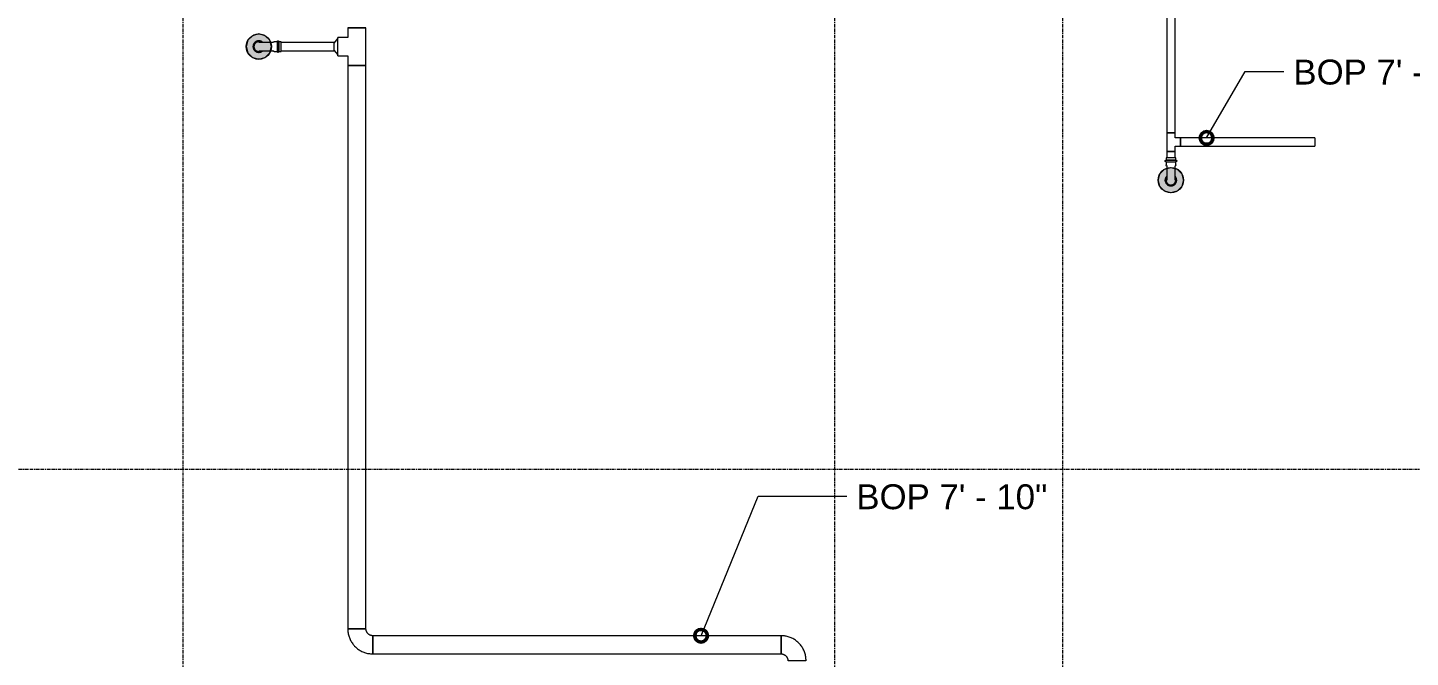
# Model space of a CAD drawing. Header units: inches. Extents: x -3679 to 241, y -496 to 1784.
# Drawn here: x -1932.5 to -1714, y 575.3 to 674.7 of the extents above; entities that cross this region are included whole.
import ezdxf

# ---------------------------------------------------------------- set-up
doc = ezdxf.new("R2010")
doc.units = ezdxf.units.IN
doc.header["$MEASUREMENT"] = 0
doc.linetypes.add('Grid Line', pattern=[0.875, 0.5, -0.125, 0.125, -0.125])
for name, color, linetype, lineweight in [('A-ANNO-NOTE', 250, 'Continuous', 9), ('G-ANNO-DIMS', 251, 'Continuous', 9), ('P-PIPE', 1, 'Continuous', 9), ('P-PIPE-CNTR', 1, 'Continuous', 9), ('S-GRID', 8, 'Continuous', 9)]:
    doc.layers.add(name, color=color, linetype=linetype, lineweight=lineweight)
doc.styles.add('Arial', font='arial.ttf', dxfattribs={"height": 3.934132})

# ---------------------------------------------------------------- blocks, each defined once
blk = doc.blocks.new('Elbow - Welded - Generic - Standard-1127339-SECOND LEVEL')
at = {"layer": 'P-PIPE'}
for p, q in [((-1.39, 2.52), (-1.25, 2.52)), ((-1.24, 2.52), (-1.02, 2.52)), ((-1.02, 2.52), (-0.72, 2.52)), ((-0.72, 2.52), (-0.37, 2.52)), ((-0.37, 2.52), (0.37, 2.52)), ((0.37, 2.52), (0.72, 2.52)), ((0.72, 2.52), (1.02, 2.52)), ((1.02, 2.52), (1.24, 2.52)), ((1.25, 2.52), (1.39, 2.52)), ((-2.52, 1.25), (-2.52, 1.39)), ((-2.52, 1.02), (-2.52, 1.24)), ((-2.52, 0.72), (-2.52, 1.02)), ((-2.52, 0.37), (-2.52, 0.72)), ((-2.52, -0.37), (-2.52, 0.37)), ((-2.52, -0.72), (-2.52, -0.37)), ((-2.52, -1.02), (-2.52, -0.72)), ((-2.52, -1.24), (-2.52, -1.02)), ((-2.52, -1.39), (-2.52, -1.25))]:
    blk.add_line(p, q, dxfattribs=at)
at = {"layer": 'P-PIPE', "flags": 128}
for points in [[(-2.52, -1.44), (-2.36, -1.43), (-2.2, -1.42), (-2.05, -1.41), (-1.89, -1.39), (-1.73, -1.36), (-1.58, -1.32), (-1.43, -1.28), (-1.28, -1.24), (-1.13, -1.18), (-0.98, -1.12), (-0.83, -1.06), (-0.69, -0.99), (-0.55, -0.91), (-0.42, -0.83), (-0.29, -0.75), (-0.16, -0.65), (-0.03, -0.56), (0.09, -0.45), (0.21, -0.35), (0.32, -0.24), (0.43, -0.12), (0.53, 0), (0.63, 0.12), (0.72, 0.25), (0.81, 0.38), (0.89, 0.52), (0.97, 0.65), (1.04, 0.8), (1.11, 0.94), (1.17, 1.09), (1.22, 1.23), (1.27, 1.39), (1.31, 1.54), (1.35, 1.69), (1.38, 1.85), (1.4, 2), (1.42, 2.16), (1.43, 2.32), (1.44, 2.48), (1.44, 2.52)], [(-1.44, 2.52), (-1.44, 2.48), (-1.44, 2.43), (-1.44, 2.39), (-1.45, 2.35), (-1.46, 2.3), (-1.47, 2.26), (-1.48, 2.22), (-1.49, 2.18), (-1.51, 2.14), (-1.52, 2.1), (-1.54, 2.06), (-1.56, 2.02), (-1.58, 1.98), (-1.6, 1.94), (-1.63, 1.91), (-1.65, 1.87), (-1.68, 1.84), (-1.71, 1.81), (-1.73, 1.77), (-1.77, 1.74), (-1.8, 1.71), (-1.83, 1.69), (-1.86, 1.66), (-1.9, 1.63), (-1.93, 1.61), (-1.97, 1.59), (-2.01, 1.56), (-2.05, 1.55), (-2.09, 1.53), (-2.13, 1.51), (-2.17, 1.5), (-2.21, 1.48), (-2.25, 1.47), (-2.29, 1.46), (-2.34, 1.45), (-2.38, 1.45), (-2.42, 1.44), (-2.46, 1.44), (-2.51, 1.44), (-2.52, 1.44)]]:
    blk.add_lwpolyline(points, dxfattribs=at)
blk = doc.blocks.new('Victaulic-VicPress316-Elbow 90-45deg Style P568_P571 - Standard-V2-SECOND LEVEL')
at = {"layer": 'P-PIPE'}
for p, q in [((-3203.81, 730.05), (-3203.81, 729.6)), ((-3203.7, 731.1), (-3203.7, 730.2)), ((-3202.39, 730.21), (-3202.39, 731.1)), ((-3202.28, 729.6), (-3202.28, 730.05)), ((-3203.05, 729.6), (-3203.81, 729.6)), ((-3203.81, 729.31), (-3203.81, 728.97)), ((-3203.05, 729.31), (-3203.81, 729.31)), ((-3203.81, 728.97), (-3203.05, 728.97)), ((-3202.28, 729.6), (-3203.05, 729.6)), ((-3202.28, 729.31), (-3203.05, 729.31)), ((-3203.05, 728.97), (-3202.28, 728.97)), ((-3202.28, 728.97), (-3202.28, 729.31))]:
    blk.add_line(p, q, dxfattribs=at)
at = {"layer": 'P-PIPE', "flags": 128}
for points in [[(-3203.05, 733.4), (-3203.08, 733.4), (-3203.12, 733.4), (-3203.16, 733.4), (-3203.19, 733.39), (-3203.23, 733.38), (-3203.26, 733.38), (-3203.3, 733.37), (-3203.33, 733.36), (-3203.37, 733.34), (-3203.4, 733.33), (-3203.43, 733.32), (-3203.47, 733.3), (-3203.5, 733.28), (-3203.53, 733.26), (-3203.56, 733.24), (-3203.59, 733.22), (-3203.62, 733.2), (-3203.65, 733.18), (-3203.67, 733.15), (-3203.7, 733.13), (-3203.73, 733.1), (-3203.75, 733.07), (-3203.77, 733.04), (-3203.79, 733.01), (-3203.81, 732.98), (-3203.83, 732.95), (-3203.85, 732.92), (-3203.87, 732.89), (-3203.88, 732.85), (-3203.9, 732.82), (-3203.91, 732.79), (-3203.92, 732.75), (-3203.93, 732.72), (-3203.94, 732.68), (-3203.94, 732.65), (-3203.95, 732.61), (-3203.95, 732.57), (-3203.96, 732.54), (-3203.96, 732.5), (-3203.96, 732.46), (-3203.96, 732.43), (-3203.95, 732.39), (-3203.95, 732.35), (-3203.94, 732.32), (-3203.93, 732.28), (-3203.93, 732.25), (-3203.91, 732.21), (-3203.9, 732.18), (-3203.89, 732.14), (-3203.88, 732.11), (-3203.86, 732.08), (-3203.84, 732.05), (-3203.82, 732.01), (-3203.8, 731.98), (-3203.78, 731.95), (-3203.76, 731.92), (-3203.74, 731.9), (-3203.71, 731.87)], [(-3203.05, 733.26), (-3203.08, 733.26), (-3203.11, 733.25), (-3203.14, 733.25), (-3203.17, 733.25), (-3203.2, 733.24), (-3203.23, 733.23), (-3203.26, 733.23), (-3203.29, 733.22), (-3203.32, 733.21), (-3203.34, 733.2), (-3203.37, 733.18), (-3203.4, 733.17), (-3203.43, 733.16), (-3203.45, 733.14), (-3203.48, 733.12), (-3203.5, 733.1), (-3203.53, 733.09), (-3203.55, 733.07), (-3203.57, 733.05), (-3203.6, 733.02), (-3203.62, 733), (-3203.64, 732.98), (-3203.66, 732.95), (-3203.67, 732.93), (-3203.69, 732.9), (-3203.71, 732.88), (-3203.72, 732.85), (-3203.74, 732.82), (-3203.75, 732.8), (-3203.76, 732.77), (-3203.77, 732.74), (-3203.78, 732.71), (-3203.79, 732.68), (-3203.8, 732.65), (-3203.8, 732.62), (-3203.81, 732.59), (-3203.81, 732.56), (-3203.81, 732.53), (-3203.81, 732.5), (-3203.81, 732.47), (-3203.81, 732.44), (-3203.81, 732.41), (-3203.8, 732.38), (-3203.8, 732.35), (-3203.79, 732.32), (-3203.78, 732.29), (-3203.78, 732.26), (-3203.77, 732.23), (-3203.76, 732.2), (-3203.74, 732.17), (-3203.73, 732.14), (-3203.72, 732.12), (-3203.7, 732.1)], [(-3203.7, 732.49), (-3203.7, 732.49), (-3203.7, 732.49), (-3203.7, 732.48), (-3203.7, 732.47), (-3203.7, 732.46), (-3203.7, 732.45), (-3203.7, 732.44), (-3203.7, 732.42), (-3203.7, 732.4), (-3203.7, 732.38), (-3203.7, 732.36), (-3203.7, 732.33), (-3203.7, 732.31), (-3203.7, 732.28), (-3203.7, 732.25), (-3203.7, 732.21), (-3203.7, 732.18), (-3203.7, 732.14), (-3203.7, 732.11), (-3203.7, 732.07), (-3203.7, 732.03), (-3203.7, 731.98), (-3203.7, 731.94), (-3203.7, 731.9), (-3203.7, 731.85), (-3203.7, 731.8), (-3203.7, 731.75), (-3203.7, 731.7), (-3203.7, 731.65), (-3203.7, 731.6), (-3203.7, 731.55), (-3203.7, 731.5), (-3203.7, 731.44), (-3203.7, 731.39), (-3203.7, 731.33), (-3203.7, 731.28), (-3203.7, 731.22), (-3203.7, 731.17), (-3203.7, 731.11), (-3203.7, 731.1)], [(-3202.39, 731.86), (-3202.37, 731.88), (-3202.34, 731.91), (-3202.32, 731.94), (-3202.3, 731.97), (-3202.28, 732), (-3202.26, 732.03), (-3202.24, 732.06), (-3202.23, 732.09), (-3202.21, 732.13), (-3202.2, 732.16), (-3202.18, 732.19), (-3202.17, 732.23), (-3202.16, 732.26), (-3202.15, 732.3), (-3202.15, 732.33), (-3202.14, 732.37), (-3202.14, 732.41), (-3202.14, 732.44), (-3202.13, 732.48), (-3202.13, 732.52), (-3202.14, 732.55), (-3202.14, 732.59), (-3202.14, 732.63), (-3202.15, 732.66), (-3202.16, 732.7), (-3202.17, 732.73), (-3202.18, 732.77), (-3202.19, 732.8), (-3202.2, 732.84), (-3202.22, 732.87), (-3202.23, 732.9), (-3202.25, 732.93), (-3202.27, 732.97), (-3202.29, 733), (-3202.31, 733.03), (-3202.33, 733.06), (-3202.35, 733.08), (-3202.38, 733.11), (-3202.4, 733.14), (-3202.43, 733.16), (-3202.46, 733.19), (-3202.49, 733.21), (-3202.51, 733.23), (-3202.55, 733.25), (-3202.58, 733.27), (-3202.61, 733.29), (-3202.64, 733.31), (-3202.67, 733.32), (-3202.71, 733.34), (-3202.74, 733.35), (-3202.78, 733.36), (-3202.81, 733.37), (-3202.85, 733.38), (-3202.88, 733.39), (-3202.92, 733.39), (-3202.95, 733.4), (-3202.99, 733.4), (-3203.03, 733.4), (-3203.05, 733.4)], [(-3202.39, 732.1), (-3202.37, 732.13), (-3202.36, 732.16), (-3202.34, 732.18), (-3202.33, 732.21), (-3202.32, 732.24), (-3202.31, 732.27), (-3202.3, 732.3), (-3202.3, 732.33), (-3202.29, 732.36), (-3202.29, 732.39), (-3202.28, 732.42), (-3202.28, 732.45), (-3202.28, 732.48), (-3202.28, 732.51), (-3202.28, 732.54), (-3202.28, 732.57), (-3202.29, 732.6), (-3202.29, 732.63), (-3202.3, 732.66), (-3202.31, 732.69), (-3202.32, 732.72), (-3202.33, 732.75), (-3202.34, 732.78), (-3202.35, 732.81), (-3202.36, 732.84), (-3202.38, 732.86), (-3202.39, 732.89), (-3202.41, 732.92), (-3202.43, 732.94), (-3202.44, 732.97), (-3202.46, 732.99), (-3202.48, 733.01), (-3202.51, 733.03), (-3202.53, 733.06), (-3202.55, 733.08), (-3202.58, 733.09), (-3202.6, 733.11), (-3202.62, 733.13), (-3202.65, 733.15), (-3202.68, 733.16), (-3202.7, 733.18), (-3202.73, 733.19), (-3202.76, 733.2), (-3202.79, 733.21), (-3202.82, 733.22), (-3202.85, 733.23), (-3202.88, 733.24), (-3202.91, 733.24), (-3202.94, 733.25), (-3202.97, 733.25), (-3203, 733.26), (-3203.03, 733.26), (-3203.05, 733.26)], [(-3202.39, 731.1), (-3202.39, 731.15), (-3202.39, 731.21), (-3202.39, 731.26), (-3202.39, 731.32), (-3202.39, 731.37), (-3202.39, 731.43), (-3202.39, 731.48), (-3202.39, 731.54), (-3202.39, 731.59), (-3202.39, 731.64), (-3202.39, 731.69), (-3202.39, 731.74), (-3202.39, 731.79), (-3202.39, 731.84), (-3202.39, 731.88), (-3202.39, 731.93), (-3202.39, 731.97), (-3202.39, 732.02), (-3202.39, 732.06), (-3202.39, 732.1), (-3202.39, 732.13), (-3202.39, 732.17), (-3202.39, 732.21), (-3202.39, 732.24), (-3202.39, 732.27), (-3202.39, 732.3), (-3202.39, 732.33), (-3202.39, 732.35), (-3202.39, 732.37), (-3202.39, 732.4), (-3202.39, 732.41), (-3202.39, 732.43), (-3202.39, 732.45), (-3202.39, 732.46), (-3202.39, 732.47), (-3202.39, 732.48), (-3202.39, 732.48), (-3202.39, 732.49), (-3202.39, 732.49), (-3202.39, 732.49)], [(-3203.81, 730.05), (-3203.81, 730.06), (-3203.81, 730.07), (-3203.81, 730.08), (-3203.81, 730.09), (-3203.81, 730.11), (-3203.8, 730.12), (-3203.8, 730.13), (-3203.8, 730.14), (-3203.8, 730.15), (-3203.79, 730.16), (-3203.79, 730.17), (-3203.78, 730.18), (-3203.78, 730.19), (-3203.77, 730.2), (-3203.76, 730.2), (-3203.76, 730.21), (-3203.75, 730.22), (-3203.74, 730.23), (-3203.74, 730.24), (-3203.73, 730.25), (-3203.72, 730.25), (-3203.71, 730.26), (-3203.71, 730.27), (-3203.7, 730.27)], [(-3202.39, 730.27), (-3202.38, 730.26), (-3202.37, 730.26), (-3202.36, 730.25), (-3202.36, 730.24), (-3202.35, 730.23), (-3202.34, 730.22), (-3202.33, 730.22), (-3202.33, 730.21), (-3202.32, 730.2), (-3202.32, 730.19), (-3202.31, 730.18), (-3202.31, 730.17), (-3202.3, 730.16), (-3202.3, 730.15), (-3202.29, 730.14), (-3202.29, 730.13), (-3202.29, 730.12), (-3202.29, 730.11), (-3202.28, 730.1), (-3202.28, 730.09), (-3202.28, 730.07), (-3202.28, 730.06), (-3202.28, 730.05), (-3202.28, 730.05)], [(-3203.81, 729.31), (-3203.82, 729.31), (-3203.82, 729.31), (-3203.83, 729.31), (-3203.84, 729.31), (-3203.84, 729.31), (-3203.85, 729.31), (-3203.85, 729.31), (-3203.86, 729.32), (-3203.86, 729.32), (-3203.87, 729.32), (-3203.87, 729.32), (-3203.88, 729.32), (-3203.88, 729.33), (-3203.89, 729.33), (-3203.89, 729.33), (-3203.9, 729.34), (-3203.9, 729.34), (-3203.91, 729.34), (-3203.91, 729.35), (-3203.92, 729.35), (-3203.92, 729.36), (-3203.92, 729.36), (-3203.93, 729.37), (-3203.93, 729.37), (-3203.93, 729.38), (-3203.94, 729.38), (-3203.94, 729.39), (-3203.94, 729.39), (-3203.95, 729.4), (-3203.95, 729.4), (-3203.95, 729.41), (-3203.95, 729.41), (-3203.95, 729.42), (-3203.95, 729.42), (-3203.96, 729.43), (-3203.96, 729.44), (-3203.96, 729.44), (-3203.96, 729.45), (-3203.96, 729.45), (-3203.96, 729.46), (-3203.96, 729.46), (-3203.96, 729.47), (-3203.96, 729.48), (-3203.96, 729.48), (-3203.95, 729.49), (-3203.95, 729.49), (-3203.95, 729.5), (-3203.95, 729.5), (-3203.95, 729.51), (-3203.94, 729.51), (-3203.94, 729.52), (-3203.94, 729.52), (-3203.94, 729.53), (-3203.93, 729.53), (-3203.93, 729.54), (-3203.93, 729.54), (-3203.92, 729.55), (-3203.92, 729.55), (-3203.92, 729.56), (-3203.91, 729.56), (-3203.91, 729.57), (-3203.9, 729.57), (-3203.9, 729.57), (-3203.89, 729.58), (-3203.89, 729.58), (-3203.88, 729.58), (-3203.88, 729.58), (-3203.87, 729.59), (-3203.87, 729.59), (-3203.86, 729.59), (-3203.86, 729.59), (-3203.85, 729.59), (-3203.84, 729.6), (-3203.84, 729.6), (-3203.83, 729.6), (-3203.83, 729.6), (-3203.82, 729.6), (-3203.82, 729.6), (-3203.81, 729.6)], [(-3203.05, 729.6), (-3203.08, 729.6), (-3203.11, 729.6), (-3203.14, 729.6), (-3203.17, 729.6), (-3203.2, 729.6), (-3203.23, 729.6), (-3203.26, 729.6), (-3203.29, 729.6), (-3203.32, 729.6), (-3203.34, 729.6), (-3203.37, 729.6), (-3203.4, 729.6), (-3203.43, 729.6), (-3203.45, 729.6), (-3203.48, 729.6), (-3203.5, 729.6), (-3203.53, 729.6), (-3203.55, 729.6), (-3203.57, 729.6), (-3203.6, 729.6), (-3203.62, 729.6), (-3203.64, 729.6), (-3203.66, 729.6), (-3203.67, 729.6), (-3203.69, 729.6), (-3203.71, 729.6), (-3203.72, 729.6), (-3203.74, 729.6), (-3203.75, 729.6), (-3203.76, 729.6), (-3203.77, 729.6), (-3203.78, 729.6), (-3203.79, 729.6), (-3203.8, 729.6), (-3203.8, 729.6), (-3203.81, 729.6), (-3203.81, 729.6), (-3203.81, 729.6), (-3203.81, 729.6), (-3203.81, 729.6)], [(-3203.81, 729.6), (-3203.81, 729.6), (-3203.81, 729.6), (-3203.81, 729.6), (-3203.8, 729.6), (-3203.8, 729.6), (-3203.79, 729.6), (-3203.78, 729.6), (-3203.77, 729.6)], [(-3203.77, 729.31), (-3203.78, 729.31), (-3203.79, 729.31), (-3203.8, 729.31), (-3203.8, 729.31), (-3203.81, 729.31), (-3203.81, 729.31), (-3203.81, 729.31), (-3203.81, 729.31), (-3203.81, 729.31)], [(-3203.81, 729.31), (-3203.81, 729.31), (-3203.81, 729.31), (-3203.81, 729.31), (-3203.8, 729.31), (-3203.8, 729.31), (-3203.79, 729.31), (-3203.78, 729.31), (-3203.77, 729.31), (-3203.76, 729.31), (-3203.75, 729.31), (-3203.74, 729.31), (-3203.73, 729.31), (-3203.71, 729.31), (-3203.7, 729.31), (-3203.68, 729.31), (-3203.66, 729.31), (-3203.64, 729.31), (-3203.62, 729.31), (-3203.6, 729.31), (-3203.58, 729.31), (-3203.56, 729.31), (-3203.53, 729.31), (-3203.51, 729.31), (-3203.49, 729.31), (-3203.46, 729.31), (-3203.43, 729.31), (-3203.41, 729.31), (-3203.38, 729.31), (-3203.35, 729.31), (-3203.32, 729.31), (-3203.29, 729.31), (-3203.27, 729.31), (-3203.24, 729.31), (-3203.21, 729.31), (-3203.18, 729.31), (-3203.15, 729.31), (-3203.12, 729.31), (-3203.08, 729.31), (-3203.05, 729.31), (-3203.05, 729.31)], [(-3202.28, 729.6), (-3202.28, 729.6), (-3202.28, 729.6), (-3202.29, 729.6), (-3202.29, 729.6), (-3202.29, 729.6), (-3202.3, 729.6), (-3202.31, 729.6), (-3202.32, 729.6), (-3202.33, 729.6), (-3202.34, 729.6), (-3202.35, 729.6), (-3202.37, 729.6), (-3202.38, 729.6), (-3202.4, 729.6), (-3202.41, 729.6), (-3202.43, 729.6), (-3202.45, 729.6), (-3202.47, 729.6), (-3202.49, 729.6), (-3202.51, 729.6), (-3202.53, 729.6), (-3202.56, 729.6), (-3202.58, 729.6), (-3202.61, 729.6), (-3202.63, 729.6), (-3202.66, 729.6), (-3202.68, 729.6), (-3202.71, 729.6), (-3202.74, 729.6), (-3202.77, 729.6), (-3202.8, 729.6), (-3202.83, 729.6), (-3202.86, 729.6), (-3202.89, 729.6), (-3202.92, 729.6), (-3202.95, 729.6), (-3202.98, 729.6), (-3203.01, 729.6), (-3203.04, 729.6), (-3203.05, 729.6)], [(-3203.05, 729.31), (-3203.02, 729.31), (-3202.98, 729.31), (-3202.95, 729.31), (-3202.92, 729.31), (-3202.89, 729.31), (-3202.86, 729.31), (-3202.83, 729.31), (-3202.8, 729.31), (-3202.78, 729.31), (-3202.75, 729.31), (-3202.72, 729.31), (-3202.69, 729.31), (-3202.67, 729.31), (-3202.64, 729.31), (-3202.61, 729.31), (-3202.59, 729.31), (-3202.56, 729.31), (-3202.54, 729.31), (-3202.52, 729.31), (-3202.5, 729.31), (-3202.48, 729.31), (-3202.46, 729.31), (-3202.44, 729.31), (-3202.42, 729.31), (-3202.4, 729.31), (-3202.39, 729.31), (-3202.37, 729.31), (-3202.36, 729.31), (-3202.34, 729.31), (-3202.33, 729.31), (-3202.32, 729.31), (-3202.31, 729.31), (-3202.3, 729.31), (-3202.3, 729.31), (-3202.29, 729.31), (-3202.29, 729.31), (-3202.28, 729.31), (-3202.28, 729.31), (-3202.28, 729.31), (-3202.28, 729.31)], [(-3202.32, 729.6), (-3202.31, 729.6), (-3202.3, 729.6), (-3202.3, 729.6), (-3202.29, 729.6), (-3202.29, 729.6), (-3202.28, 729.6), (-3202.28, 729.6), (-3202.28, 729.6), (-3202.28, 729.6)], [(-3202.28, 729.31), (-3202.28, 729.31), (-3202.28, 729.31), (-3202.29, 729.31), (-3202.29, 729.31), (-3202.29, 729.31), (-3202.3, 729.31), (-3202.31, 729.31), (-3202.32, 729.31)], [(-3202.28, 729.6), (-3202.27, 729.6), (-3202.27, 729.6), (-3202.26, 729.6), (-3202.26, 729.6), (-3202.25, 729.6), (-3202.24, 729.6), (-3202.24, 729.59), (-3202.23, 729.59), (-3202.23, 729.59), (-3202.22, 729.59), (-3202.22, 729.59), (-3202.21, 729.58), (-3202.21, 729.58), (-3202.2, 729.58), (-3202.2, 729.57), (-3202.19, 729.57), (-3202.19, 729.57), (-3202.18, 729.56), (-3202.18, 729.56), (-3202.18, 729.56), (-3202.17, 729.55), (-3202.17, 729.55), (-3202.16, 729.54), (-3202.16, 729.54), (-3202.16, 729.53), (-3202.15, 729.53), (-3202.15, 729.52), (-3202.15, 729.52), (-3202.15, 729.51), (-3202.14, 729.51), (-3202.14, 729.5), (-3202.14, 729.5), (-3202.14, 729.49), (-3202.14, 729.48), (-3202.14, 729.48), (-3202.14, 729.47), (-3202.13, 729.47), (-3202.13, 729.46), (-3202.13, 729.46), (-3202.13, 729.45), (-3202.13, 729.44), (-3202.13, 729.44), (-3202.14, 729.43), (-3202.14, 729.43), (-3202.14, 729.42), (-3202.14, 729.42), (-3202.14, 729.41), (-3202.14, 729.4), (-3202.14, 729.4), (-3202.15, 729.39), (-3202.15, 729.39), (-3202.15, 729.38), (-3202.16, 729.38), (-3202.16, 729.37), (-3202.16, 729.37), (-3202.17, 729.36), (-3202.17, 729.36), (-3202.17, 729.35), (-3202.18, 729.35), (-3202.18, 729.35), (-3202.19, 729.34), (-3202.19, 729.34), (-3202.19, 729.34), (-3202.2, 729.33), (-3202.2, 729.33), (-3202.21, 729.33), (-3202.21, 729.32), (-3202.22, 729.32), (-3202.23, 729.32), (-3202.23, 729.32), (-3202.24, 729.32), (-3202.24, 729.31), (-3202.25, 729.31), (-3202.25, 729.31), (-3202.26, 729.31), (-3202.26, 729.31), (-3202.27, 729.31), (-3202.28, 729.31), (-3202.28, 729.31)]]:
    blk.add_lwpolyline(points, dxfattribs=at)
blk = doc.blocks.new('Victaulic-VicPress316-Elbow 90-45deg Style P568_P571 - Standard-1244383-SECOND LEVEL')
at = {"layer": 'P-PIPE'}
for p, q in [((-2531.21, 456.29), (-2532.11, 456.29)), ((-2532.11, 454.98), (-2531.22, 454.98)), ((-2530.61, 456.4), (-2531.06, 456.4)), ((-2531.06, 454.87), (-2530.61, 454.87)), ((-2530.61, 456.4), (-2530.61, 455.64)), ((-2530.61, 455.64), (-2530.61, 454.87)), ((-2529.98, 456.4), (-2530.32, 456.4)), ((-2530.32, 456.4), (-2530.32, 455.64)), ((-2530.32, 455.64), (-2530.32, 454.87)), ((-2530.32, 454.87), (-2529.98, 454.87)), ((-2529.98, 455.64), (-2529.98, 456.4)), ((-2529.98, 454.87), (-2529.98, 455.64))]:
    blk.add_line(p, q, dxfattribs=at)
at = {"layer": 'P-PIPE', "flags": 128}
for points in [[(-2532.87, 456.29), (-2532.89, 456.31), (-2532.92, 456.34), (-2532.95, 456.36), (-2532.98, 456.38), (-2533.01, 456.4), (-2533.04, 456.42), (-2533.07, 456.44), (-2533.1, 456.46), (-2533.14, 456.47), (-2533.17, 456.49), (-2533.2, 456.5), (-2533.24, 456.51), (-2533.27, 456.52), (-2533.31, 456.53), (-2533.34, 456.53), (-2533.38, 456.54), (-2533.42, 456.54), (-2533.45, 456.55), (-2533.49, 456.55), (-2533.53, 456.55), (-2533.56, 456.54), (-2533.6, 456.54), (-2533.64, 456.54), (-2533.67, 456.53), (-2533.71, 456.52), (-2533.74, 456.51), (-2533.78, 456.5), (-2533.81, 456.49), (-2533.85, 456.48), (-2533.88, 456.46), (-2533.91, 456.45), (-2533.94, 456.43), (-2533.98, 456.41), (-2534.01, 456.39), (-2534.04, 456.37), (-2534.07, 456.35), (-2534.09, 456.33), (-2534.12, 456.3), (-2534.15, 456.28), (-2534.17, 456.25), (-2534.2, 456.22), (-2534.22, 456.2), (-2534.24, 456.17), (-2534.26, 456.14), (-2534.28, 456.11), (-2534.3, 456.07), (-2534.32, 456.04), (-2534.33, 456.01), (-2534.35, 455.97), (-2534.36, 455.94), (-2534.37, 455.91), (-2534.38, 455.87), (-2534.39, 455.84), (-2534.4, 455.8), (-2534.4, 455.76), (-2534.41, 455.73), (-2534.41, 455.69), (-2534.41, 455.65), (-2534.41, 455.64)], [(-2534.41, 455.64), (-2534.41, 455.6), (-2534.41, 455.56), (-2534.41, 455.53), (-2534.4, 455.49), (-2534.39, 455.45), (-2534.39, 455.42), (-2534.38, 455.38), (-2534.37, 455.35), (-2534.35, 455.31), (-2534.34, 455.28), (-2534.33, 455.25), (-2534.31, 455.21), (-2534.29, 455.18), (-2534.27, 455.15), (-2534.25, 455.12), (-2534.23, 455.09), (-2534.21, 455.06), (-2534.19, 455.03), (-2534.16, 455.01), (-2534.14, 454.98), (-2534.11, 454.96), (-2534.08, 454.93), (-2534.05, 454.91), (-2534.02, 454.89), (-2533.99, 454.87), (-2533.96, 454.85), (-2533.93, 454.83), (-2533.9, 454.81), (-2533.86, 454.8), (-2533.83, 454.79), (-2533.8, 454.77), (-2533.76, 454.76), (-2533.73, 454.75), (-2533.69, 454.74), (-2533.66, 454.74), (-2533.62, 454.73), (-2533.58, 454.73), (-2533.55, 454.72), (-2533.51, 454.72), (-2533.47, 454.72), (-2533.44, 454.73), (-2533.4, 454.73), (-2533.36, 454.73), (-2533.33, 454.74), (-2533.29, 454.75), (-2533.26, 454.76), (-2533.22, 454.77), (-2533.19, 454.78), (-2533.15, 454.79), (-2533.12, 454.81), (-2533.09, 454.82), (-2533.06, 454.84), (-2533.02, 454.86), (-2532.99, 454.88), (-2532.96, 454.9), (-2532.93, 454.92), (-2532.91, 454.94), (-2532.88, 454.97)], [(-2533.11, 456.3), (-2533.14, 456.31), (-2533.17, 456.32), (-2533.19, 456.34), (-2533.22, 456.35), (-2533.25, 456.36), (-2533.28, 456.37), (-2533.31, 456.38), (-2533.34, 456.38), (-2533.37, 456.39), (-2533.4, 456.39), (-2533.43, 456.4), (-2533.46, 456.4), (-2533.49, 456.4), (-2533.52, 456.4), (-2533.55, 456.4), (-2533.58, 456.4), (-2533.61, 456.39), (-2533.64, 456.39), (-2533.67, 456.38), (-2533.7, 456.37), (-2533.73, 456.37), (-2533.76, 456.36), (-2533.79, 456.34), (-2533.82, 456.33), (-2533.85, 456.32), (-2533.87, 456.3), (-2533.9, 456.29), (-2533.93, 456.27), (-2533.95, 456.25), (-2533.98, 456.24), (-2534, 456.22), (-2534.02, 456.2), (-2534.04, 456.17), (-2534.07, 456.15), (-2534.09, 456.13), (-2534.1, 456.11), (-2534.12, 456.08), (-2534.14, 456.06), (-2534.16, 456.03), (-2534.17, 456), (-2534.19, 455.98), (-2534.2, 455.95), (-2534.21, 455.92), (-2534.22, 455.89), (-2534.23, 455.86), (-2534.24, 455.83), (-2534.25, 455.8), (-2534.25, 455.77), (-2534.26, 455.74), (-2534.26, 455.71), (-2534.27, 455.68), (-2534.27, 455.65), (-2534.27, 455.64)], [(-2534.27, 455.64), (-2534.27, 455.6), (-2534.26, 455.57), (-2534.26, 455.54), (-2534.26, 455.51), (-2534.25, 455.48), (-2534.24, 455.45), (-2534.24, 455.42), (-2534.23, 455.39), (-2534.22, 455.37), (-2534.21, 455.34), (-2534.19, 455.31), (-2534.18, 455.28), (-2534.17, 455.25), (-2534.15, 455.23), (-2534.13, 455.2), (-2534.11, 455.18), (-2534.1, 455.15), (-2534.08, 455.13), (-2534.06, 455.11), (-2534.03, 455.09), (-2534.01, 455.06), (-2533.99, 455.04), (-2533.96, 455.03), (-2533.94, 455.01), (-2533.91, 454.99), (-2533.89, 454.97), (-2533.86, 454.96), (-2533.83, 454.95), (-2533.81, 454.93), (-2533.78, 454.92), (-2533.75, 454.91), (-2533.72, 454.9), (-2533.69, 454.89), (-2533.66, 454.89), (-2533.63, 454.88), (-2533.6, 454.88), (-2533.57, 454.87), (-2533.54, 454.87), (-2533.51, 454.87), (-2533.48, 454.87), (-2533.45, 454.87), (-2533.42, 454.87), (-2533.39, 454.88), (-2533.36, 454.88), (-2533.33, 454.89), (-2533.3, 454.9), (-2533.27, 454.9), (-2533.24, 454.91), (-2533.21, 454.93), (-2533.18, 454.94), (-2533.15, 454.95), (-2533.13, 454.97), (-2533.11, 454.98)], [(-2532.11, 456.29), (-2532.16, 456.29), (-2532.22, 456.29), (-2532.27, 456.29), (-2532.33, 456.29), (-2532.38, 456.29), (-2532.44, 456.29), (-2532.49, 456.29), (-2532.55, 456.29), (-2532.6, 456.29), (-2532.65, 456.29), (-2532.7, 456.29), (-2532.75, 456.29), (-2532.8, 456.29), (-2532.85, 456.29), (-2532.89, 456.29), (-2532.94, 456.29), (-2532.98, 456.29), (-2533.03, 456.29), (-2533.07, 456.29), (-2533.11, 456.29), (-2533.14, 456.29), (-2533.18, 456.29), (-2533.22, 456.29), (-2533.25, 456.29), (-2533.28, 456.29), (-2533.31, 456.29), (-2533.34, 456.29), (-2533.36, 456.29), (-2533.38, 456.29), (-2533.41, 456.29), (-2533.42, 456.29), (-2533.44, 456.29), (-2533.46, 456.29), (-2533.47, 456.29), (-2533.48, 456.29), (-2533.49, 456.29), (-2533.49, 456.29), (-2533.5, 456.29), (-2533.5, 456.29), (-2533.5, 456.29)], [(-2533.5, 454.98), (-2533.5, 454.98), (-2533.5, 454.98), (-2533.49, 454.98), (-2533.48, 454.98), (-2533.47, 454.98), (-2533.46, 454.98), (-2533.45, 454.98), (-2533.43, 454.98), (-2533.41, 454.98), (-2533.39, 454.98), (-2533.37, 454.98), (-2533.34, 454.98), (-2533.32, 454.98), (-2533.29, 454.98), (-2533.26, 454.98), (-2533.22, 454.98), (-2533.19, 454.98), (-2533.15, 454.98), (-2533.12, 454.98), (-2533.08, 454.98), (-2533.04, 454.98), (-2532.99, 454.98), (-2532.95, 454.98), (-2532.91, 454.98), (-2532.86, 454.98), (-2532.81, 454.98), (-2532.76, 454.98), (-2532.71, 454.98), (-2532.66, 454.98), (-2532.61, 454.98), (-2532.56, 454.98), (-2532.51, 454.98), (-2532.45, 454.98), (-2532.4, 454.98), (-2532.34, 454.98), (-2532.29, 454.98), (-2532.23, 454.98), (-2532.18, 454.98), (-2532.12, 454.98), (-2532.11, 454.98)], [(-2531.28, 456.29), (-2531.27, 456.3), (-2531.27, 456.31), (-2531.26, 456.32), (-2531.25, 456.33), (-2531.24, 456.33), (-2531.23, 456.34), (-2531.23, 456.35), (-2531.22, 456.35), (-2531.21, 456.36), (-2531.2, 456.36), (-2531.19, 456.37), (-2531.18, 456.37), (-2531.17, 456.38), (-2531.16, 456.38), (-2531.15, 456.39), (-2531.14, 456.39), (-2531.13, 456.39), (-2531.12, 456.4), (-2531.11, 456.4), (-2531.1, 456.4), (-2531.08, 456.4), (-2531.07, 456.4), (-2531.06, 456.4), (-2531.06, 456.4)], [(-2531.06, 454.87), (-2531.07, 454.87), (-2531.08, 454.87), (-2531.09, 454.87), (-2531.1, 454.87), (-2531.12, 454.87), (-2531.13, 454.88), (-2531.14, 454.88), (-2531.15, 454.88), (-2531.16, 454.89), (-2531.17, 454.89), (-2531.18, 454.89), (-2531.19, 454.9), (-2531.2, 454.9), (-2531.21, 454.91), (-2531.21, 454.92), (-2531.22, 454.92), (-2531.23, 454.93), (-2531.24, 454.94), (-2531.25, 454.94), (-2531.26, 454.95), (-2531.26, 454.96), (-2531.27, 454.97), (-2531.28, 454.98), (-2531.28, 454.98)], [(-2530.61, 456.4), (-2530.61, 456.41), (-2530.61, 456.41), (-2530.61, 456.42), (-2530.61, 456.42), (-2530.61, 456.43), (-2530.61, 456.44), (-2530.6, 456.44), (-2530.6, 456.45), (-2530.6, 456.45), (-2530.6, 456.46), (-2530.6, 456.46), (-2530.59, 456.47), (-2530.59, 456.47), (-2530.59, 456.48), (-2530.58, 456.48), (-2530.58, 456.49), (-2530.58, 456.49), (-2530.57, 456.5), (-2530.57, 456.5), (-2530.57, 456.51), (-2530.56, 456.51), (-2530.56, 456.51), (-2530.55, 456.52), (-2530.55, 456.52), (-2530.54, 456.52), (-2530.54, 456.53), (-2530.53, 456.53), (-2530.53, 456.53), (-2530.52, 456.53), (-2530.52, 456.54), (-2530.51, 456.54), (-2530.51, 456.54), (-2530.5, 456.54), (-2530.49, 456.54), (-2530.49, 456.54), (-2530.48, 456.55), (-2530.48, 456.55), (-2530.47, 456.55), (-2530.47, 456.55), (-2530.46, 456.55), (-2530.45, 456.55), (-2530.45, 456.55), (-2530.44, 456.55), (-2530.44, 456.54), (-2530.43, 456.54), (-2530.43, 456.54), (-2530.42, 456.54), (-2530.41, 456.54), (-2530.41, 456.54), (-2530.4, 456.53), (-2530.4, 456.53), (-2530.39, 456.53), (-2530.39, 456.53), (-2530.38, 456.52), (-2530.38, 456.52), (-2530.37, 456.52), (-2530.37, 456.51), (-2530.36, 456.51), (-2530.36, 456.5), (-2530.36, 456.5), (-2530.35, 456.5), (-2530.35, 456.49), (-2530.35, 456.49), (-2530.34, 456.48), (-2530.34, 456.48), (-2530.34, 456.47), (-2530.33, 456.47), (-2530.33, 456.46), (-2530.33, 456.46), (-2530.33, 456.45), (-2530.33, 456.44), (-2530.32, 456.44), (-2530.32, 456.43), (-2530.32, 456.43), (-2530.32, 456.42), (-2530.32, 456.42), (-2530.32, 456.41), (-2530.32, 456.4), (-2530.32, 456.4)], [(-2530.61, 456.36), (-2530.61, 456.37), (-2530.61, 456.38), (-2530.61, 456.38), (-2530.61, 456.39), (-2530.61, 456.39), (-2530.61, 456.4), (-2530.61, 456.4), (-2530.61, 456.4), (-2530.61, 456.4)], [(-2530.61, 456.4), (-2530.61, 456.4), (-2530.61, 456.4), (-2530.61, 456.4), (-2530.61, 456.39), (-2530.61, 456.39), (-2530.61, 456.38), (-2530.61, 456.37), (-2530.61, 456.36), (-2530.61, 456.35), (-2530.61, 456.34), (-2530.61, 456.33), (-2530.61, 456.31), (-2530.61, 456.3), (-2530.61, 456.28), (-2530.61, 456.27), (-2530.61, 456.25), (-2530.61, 456.23), (-2530.61, 456.21), (-2530.61, 456.19), (-2530.61, 456.17), (-2530.61, 456.15), (-2530.61, 456.12), (-2530.61, 456.1), (-2530.61, 456.07), (-2530.61, 456.05), (-2530.61, 456.02), (-2530.61, 456), (-2530.61, 455.97), (-2530.61, 455.94), (-2530.61, 455.91), (-2530.61, 455.88), (-2530.61, 455.85), (-2530.61, 455.83), (-2530.61, 455.8), (-2530.61, 455.77), (-2530.61, 455.73), (-2530.61, 455.7), (-2530.61, 455.67), (-2530.61, 455.64), (-2530.61, 455.64)], [(-2530.61, 455.64), (-2530.61, 455.6), (-2530.61, 455.57), (-2530.61, 455.54), (-2530.61, 455.51), (-2530.61, 455.48), (-2530.61, 455.45), (-2530.61, 455.42), (-2530.61, 455.39), (-2530.61, 455.37), (-2530.61, 455.34), (-2530.61, 455.31), (-2530.61, 455.28), (-2530.61, 455.25), (-2530.61, 455.23), (-2530.61, 455.2), (-2530.61, 455.18), (-2530.61, 455.15), (-2530.61, 455.13), (-2530.61, 455.11), (-2530.61, 455.09), (-2530.61, 455.06), (-2530.61, 455.04), (-2530.61, 455.03), (-2530.61, 455.01), (-2530.61, 454.99), (-2530.61, 454.97), (-2530.61, 454.96), (-2530.61, 454.95), (-2530.61, 454.93), (-2530.61, 454.92), (-2530.61, 454.91), (-2530.61, 454.9), (-2530.61, 454.89), (-2530.61, 454.89), (-2530.61, 454.88), (-2530.61, 454.88), (-2530.61, 454.87), (-2530.61, 454.87), (-2530.61, 454.87), (-2530.61, 454.87)], [(-2530.61, 454.87), (-2530.61, 454.87), (-2530.61, 454.87), (-2530.61, 454.87), (-2530.61, 454.88), (-2530.61, 454.88), (-2530.61, 454.89), (-2530.61, 454.9), (-2530.61, 454.91)], [(-2530.32, 454.87), (-2530.32, 454.86), (-2530.32, 454.86), (-2530.32, 454.85), (-2530.32, 454.85), (-2530.32, 454.84), (-2530.32, 454.83), (-2530.32, 454.83), (-2530.33, 454.82), (-2530.33, 454.82), (-2530.33, 454.81), (-2530.33, 454.81), (-2530.33, 454.8), (-2530.34, 454.8), (-2530.34, 454.79), (-2530.34, 454.79), (-2530.35, 454.78), (-2530.35, 454.78), (-2530.35, 454.77), (-2530.36, 454.77), (-2530.36, 454.76), (-2530.37, 454.76), (-2530.37, 454.76), (-2530.38, 454.75), (-2530.38, 454.75), (-2530.39, 454.75), (-2530.39, 454.74), (-2530.4, 454.74), (-2530.4, 454.74), (-2530.41, 454.74), (-2530.41, 454.73), (-2530.42, 454.73), (-2530.42, 454.73), (-2530.43, 454.73), (-2530.43, 454.73), (-2530.44, 454.73), (-2530.45, 454.72), (-2530.45, 454.72), (-2530.46, 454.72), (-2530.46, 454.72), (-2530.47, 454.72), (-2530.47, 454.72), (-2530.48, 454.72), (-2530.49, 454.72), (-2530.49, 454.73), (-2530.5, 454.73), (-2530.5, 454.73), (-2530.51, 454.73), (-2530.51, 454.73), (-2530.52, 454.73), (-2530.52, 454.74), (-2530.53, 454.74), (-2530.53, 454.74), (-2530.54, 454.74), (-2530.54, 454.75), (-2530.55, 454.75), (-2530.55, 454.75), (-2530.56, 454.76), (-2530.56, 454.76), (-2530.57, 454.77), (-2530.57, 454.77), (-2530.58, 454.77), (-2530.58, 454.78), (-2530.58, 454.78), (-2530.59, 454.79), (-2530.59, 454.79), (-2530.59, 454.8), (-2530.59, 454.8), (-2530.6, 454.81), (-2530.6, 454.81), (-2530.6, 454.82), (-2530.6, 454.83), (-2530.6, 454.83), (-2530.61, 454.84), (-2530.61, 454.84), (-2530.61, 454.85), (-2530.61, 454.85), (-2530.61, 454.86), (-2530.61, 454.87), (-2530.61, 454.87)], [(-2530.32, 455.64), (-2530.32, 455.67), (-2530.32, 455.7), (-2530.32, 455.73), (-2530.32, 455.76), (-2530.32, 455.79), (-2530.32, 455.82), (-2530.32, 455.85), (-2530.32, 455.88), (-2530.32, 455.91), (-2530.32, 455.93), (-2530.32, 455.96), (-2530.32, 455.99), (-2530.32, 456.02), (-2530.32, 456.04), (-2530.32, 456.07), (-2530.32, 456.09), (-2530.32, 456.12), (-2530.32, 456.14), (-2530.32, 456.16), (-2530.32, 456.18), (-2530.32, 456.21), (-2530.32, 456.23), (-2530.32, 456.24), (-2530.32, 456.26), (-2530.32, 456.28), (-2530.32, 456.3), (-2530.32, 456.31), (-2530.32, 456.32), (-2530.32, 456.34), (-2530.32, 456.35), (-2530.32, 456.36), (-2530.32, 456.37), (-2530.32, 456.38), (-2530.32, 456.38), (-2530.32, 456.39), (-2530.32, 456.39), (-2530.32, 456.4), (-2530.32, 456.4), (-2530.32, 456.4), (-2530.32, 456.4)], [(-2530.32, 456.4), (-2530.32, 456.4), (-2530.32, 456.4), (-2530.32, 456.4), (-2530.32, 456.39), (-2530.32, 456.39), (-2530.32, 456.38), (-2530.32, 456.37), (-2530.32, 456.36)], [(-2530.32, 454.87), (-2530.32, 454.87), (-2530.32, 454.87), (-2530.32, 454.87), (-2530.32, 454.88), (-2530.32, 454.88), (-2530.32, 454.89), (-2530.32, 454.9), (-2530.32, 454.91), (-2530.32, 454.92), (-2530.32, 454.93), (-2530.32, 454.94), (-2530.32, 454.96), (-2530.32, 454.97), (-2530.32, 454.99), (-2530.32, 455), (-2530.32, 455.02), (-2530.32, 455.04), (-2530.32, 455.06), (-2530.32, 455.08), (-2530.32, 455.1), (-2530.32, 455.12), (-2530.32, 455.15), (-2530.32, 455.17), (-2530.32, 455.2), (-2530.32, 455.22), (-2530.32, 455.25), (-2530.32, 455.27), (-2530.32, 455.3), (-2530.32, 455.33), (-2530.32, 455.36), (-2530.32, 455.39), (-2530.32, 455.42), (-2530.32, 455.44), (-2530.32, 455.47), (-2530.32, 455.5), (-2530.32, 455.54), (-2530.32, 455.57), (-2530.32, 455.6), (-2530.32, 455.63), (-2530.32, 455.64)], [(-2530.32, 454.91), (-2530.32, 454.9), (-2530.32, 454.89), (-2530.32, 454.89), (-2530.32, 454.88), (-2530.32, 454.88), (-2530.32, 454.87), (-2530.32, 454.87), (-2530.32, 454.87), (-2530.32, 454.87)]]:
    blk.add_lwpolyline(points, dxfattribs=at)

msp = doc.modelspace()

# ---------------------------------------------------------------- hatches: boundary and pattern name
at = {"layer": 'A-ANNO-NOTE'}
for points in [[(-1896, 669.74), (-1895, 670.01), (-1894.27, 670.74), (-1894, 671.74), (-1894.27, 672.74), (-1895, 673.47), (-1896, 673.74), (-1897, 673.47), (-1897.73, 672.74), (-1898, 671.74), (-1897.73, 670.74), (-1897, 670.01)], [(-1751.86, 648.65), (-1752.86, 648.92), (-1753.6, 649.65), (-1753.86, 650.65), (-1753.6, 651.65), (-1752.86, 652.39), (-1751.86, 652.65), (-1750.86, 652.39), (-1750.13, 651.65), (-1749.86, 650.65), (-1750.13, 649.65), (-1750.86, 648.92)]]:
    msp.add_hatch(color=256, dxfattribs=at).paths.add_polyline_path(points, flags=0)
h = msp.add_hatch(color=256, dxfattribs=at)
edge = h.paths.add_edge_path(flags=0)
edge.add_arc((-1896, 671.74), 2, 0, 360)
h = msp.add_hatch(color=256, dxfattribs=at)
edge = h.paths.add_edge_path(flags=0)
edge.add_arc((-1751.86, 650.65), 2, 0, 360)

# ---------------------------------------------------------------- linework, layer by layer
for p, q in [((-1897, 673.47), (-1897.73, 672.74)), ((-1896, 673.74), (-1897, 673.47)), ((-1895, 673.47), (-1896, 673.74)), ((-1894.27, 672.74), (-1895, 673.47)), ((-1897.73, 672.74), (-1898, 671.74)), ((-1898, 671.74), (-1897.73, 670.74)), ((-1894, 671.74), (-1894.27, 672.74)), ((-1894.27, 670.74), (-1894, 671.74)), ((-1897.73, 670.74), (-1897, 670.01)), ((-1897, 670.01), (-1896, 669.74)), ((-1896, 669.74), (-1895, 670.01)), ((-1895, 670.01), (-1894.27, 670.74)), ((-1753.86, 650.65), (-1753.6, 651.65)), ((-1753.6, 651.65), (-1752.86, 652.39)), ((-1752.86, 652.39), (-1751.86, 652.65)), ((-1751.86, 652.65), (-1750.86, 652.39)), ((-1750.86, 652.39), (-1750.13, 651.65)), ((-1750.13, 651.65), (-1749.86, 650.65)), ((-1753.6, 649.65), (-1753.86, 650.65)), ((-1752.86, 648.92), (-1753.6, 649.65)), ((-1750.13, 649.65), (-1750.86, 648.92)), ((-1749.86, 650.65), (-1750.13, 649.65)), ((-1751.86, 648.65), (-1752.86, 648.92)), ((-1750.86, 648.92), (-1751.86, 648.65))]:
    msp.add_line(p, q, dxfattribs=at)
for centre in [(-1896, 671.74), (-1751.86, 650.65)]:
    msp.add_circle(centre, 2, dxfattribs=at)
at = {"layer": 'G-ANNO-DIMS'}
for p, q in [((-1746.22, 657.31), (-1740.15, 667.82)), ((-1740.15, 667.82), (-1734.01, 667.82)), ((-1826.1, 578.7), (-1817.09, 600.74)), ((-1817.09, 600.74), (-1803.07, 600.74))]:
    msp.add_line(p, q, dxfattribs=at)
at = {"layer": 'G-ANNO-DIMS', "lineweight": 50}
for centre in [(-1746.22, 657.31), (-1826.1, 578.7)]:
    msp.add_circle(centre, 1, dxfattribs=at)
at = {"layer": 'P-PIPE'}
for p, q in [((-1752.52, 714.86), (-1752.52, 658.15)), ((-1751.21, 658.15), (-1751.21, 714.86)), ((-1883.49, 673.06), (-1884.15, 672.31)), ((-1881.94, 673.18), (-1883.49, 673.18)), ((-1883.49, 670.31), (-1883.49, 673.18)), ((-1881.94, 674.73), (-1881.94, 673.18)), ((-1881.22, 674.73), (-1881.94, 674.73)), ((-1881.89, 674.73), (-1881.75, 674.73)), ((-1881.74, 674.73), (-1881.52, 674.73)), ((-1881.52, 674.73), (-1881.22, 674.73)), ((-1881.22, 674.73), (-1880.87, 674.73)), ((-1879.06, 674.73), (-1881.22, 674.73)), ((-1880.87, 674.73), (-1880.13, 674.73)), ((-1880.13, 674.73), (-1879.78, 674.73)), ((-1879.78, 674.73), (-1879.48, 674.73)), ((-1879.48, 674.73), (-1879.26, 674.73)), ((-1879.25, 674.73), (-1879.11, 674.73)), ((-1879.06, 668.75), (-1879.06, 674.73)), ((-1884.15, 672.4), (-1892.48, 672.4)), ((-1892.48, 671.09), (-1884.15, 671.09)), ((-1884.15, 672.4), (-1884.15, 671.09)), ((-1884.15, 671.18), (-1883.49, 670.43)), ((-1883.49, 670.31), (-1881.94, 670.31)), ((-1881.94, 670.31), (-1881.94, 668.75)), ((-1881.94, 668.75), (-1881.94, 579.78)), ((-1881.94, 668.75), (-1881.22, 668.75)), ((-1881.75, 668.75), (-1881.89, 668.75)), ((-1881.52, 668.75), (-1881.74, 668.75)), ((-1881.22, 668.75), (-1881.52, 668.75)), ((-1881.22, 668.75), (-1879.06, 668.75)), ((-1880.87, 668.75), (-1881.22, 668.75)), ((-1880.13, 668.75), (-1880.87, 668.75)), ((-1879.78, 668.75), (-1880.13, 668.75)), ((-1879.48, 668.75), (-1879.78, 668.75)), ((-1879.26, 668.75), (-1879.48, 668.75)), ((-1879.11, 668.75), (-1879.25, 668.75)), ((-1879.06, 579.78), (-1879.06, 668.75)), ((-1752.52, 658.15), (-1752.52, 655.16)), ((-1752.52, 658.15), (-1752.5, 658.15)), ((-1751.21, 658.15), (-1752.52, 658.15)), ((-1752.5, 658.15), (-1752.43, 658.15)), ((-1752.43, 658.15), (-1752.33, 658.15)), ((-1752.33, 658.15), (-1752.19, 658.15)), ((-1752.19, 658.15), (-1752.04, 658.15)), ((-1752.04, 658.15), (-1751.69, 658.15)), ((-1751.69, 658.15), (-1751.54, 658.15)), ((-1751.54, 658.15), (-1751.4, 658.15)), ((-1751.4, 658.15), (-1751.3, 658.15)), ((-1751.3, 658.15), (-1751.23, 658.15)), ((-1751.23, 658.15), (-1751.21, 658.15)), ((-1751.21, 657.31), (-1751.21, 658.15)), ((-1750.37, 657.31), (-1751.21, 657.31)), ((-1751.21, 655.16), (-1751.21, 656)), ((-1751.21, 656), (-1750.37, 656)), ((-1729.11, 657.31), (-1750.37, 657.31)), ((-1750.37, 656), (-1750.37, 657.31)), ((-1750.37, 657.31), (-1750.37, 657.29)), ((-1750.37, 657.29), (-1750.37, 657.22)), ((-1750.37, 657.22), (-1750.37, 657.12)), ((-1750.37, 657.12), (-1750.37, 656.98)), ((-1750.37, 656.98), (-1750.37, 656.82)), ((-1750.37, 656.82), (-1750.37, 656.48)), ((-1750.37, 656.48), (-1750.37, 656.32)), ((-1750.37, 656.32), (-1750.37, 656.19)), ((-1750.37, 656.19), (-1750.37, 656.08)), ((-1750.37, 656.08), (-1750.37, 656.02)), ((-1750.37, 656.02), (-1750.37, 656)), ((-1750.37, 656), (-1729.11, 656)), ((-1729.11, 657.31), (-1729.11, 656)), ((-1752.52, 655.16), (-1752.52, 654.17)), ((-1752.52, 655.16), (-1751.21, 655.16)), ((-1752.5, 655.16), (-1752.52, 655.16)), ((-1752.43, 655.16), (-1752.5, 655.16)), ((-1752.33, 655.16), (-1752.43, 655.16)), ((-1752.19, 655.16), (-1752.33, 655.16)), ((-1752.04, 655.16), (-1752.19, 655.16)), ((-1751.69, 655.16), (-1752.04, 655.16)), ((-1751.54, 655.16), (-1751.69, 655.16)), ((-1751.4, 655.16), (-1751.54, 655.16)), ((-1751.3, 655.16), (-1751.4, 655.16)), ((-1751.23, 655.16), (-1751.3, 655.16)), ((-1751.21, 655.16), (-1751.23, 655.16)), ((-1751.21, 654.17), (-1751.21, 655.16)), ((-1879.11, 579.78), (-1881.94, 579.78)), ((-1879.06, 579.78), (-1879.11, 579.78)), ((-1813.47, 578.7), (-1877.98, 578.7)), ((-1877.98, 578.65), (-1877.98, 578.7)), ((-1877.98, 575.82), (-1877.98, 578.65)), ((-1813.47, 578.7), (-1813.47, 575.87)), ((-1877.98, 575.82), (-1813.47, 575.82)), ((-1813.47, 575.87), (-1813.47, 575.82))]:
    msp.add_line(p, q, dxfattribs=at)
at = {"layer": 'P-PIPE-CNTR'}
for p, q in [((-1897, 671.74), (-1896.74, 671.74)), ((-1896, 672.48), (-1896, 672.74)), ((-1896, 670.74), (-1896, 671.01)), ((-1752.86, 650.65), (-1752.6, 650.65)), ((-1751.86, 649.65), (-1751.86, 649.92)), ((-1751.13, 650.65), (-1750.86, 650.65))]:
    msp.add_line(p, q, dxfattribs=at)
at = {"layer": 'S-GRID', "linetype": 'Grid Line'}
for p, q in [((-1908, 1771.74), (-1908, -484.26)), ((-1805, 1771.74), (-1805, -484.26)), ((-1769, 1771.74), (-1769, -484.26)), ((-3666.39, 605), (228, 605))]:
    msp.add_line(p, q, dxfattribs=at)

# ---------------------------------------------------------------- block references
at = {"layer": 'P-PIPE'}
for name, p, rotation in [('Victaulic-VicPress316-Elbow 90-45deg Style P568_P571 - Standard-V2-SECOND LEVEL', (-1163.51, 3874.79), 90), ('Victaulic-VicPress316-Elbow 90-45deg Style P568_P571 - Standard-1244383-SECOND LEVEL', (-1296.23, 3184.15), 90), ('Elbow - Welded - Generic - Standard-1127339-SECOND LEVEL', (-1880.5, 577.26), 270), ('Elbow - Welded - Generic - Standard-1127339-SECOND LEVEL', (-1810.95, 577.26), 90)]:
    msp.add_blockref(name, p, dxfattribs=dict(at, rotation=rotation))

# ---------------------------------------------------------------- texts
at = {"layer": 'G-ANNO-DIMS', "char_height": 3.9341, "width": 35.952, "attachment_point": 1, "line_spacing_factor": 0.938532, "style": 'Arial'}
for insert in [(-1732.51, 669.69), (-1801.57, 602.61)]:
    msp.add_mtext('BOP 7\' - 10"', dxfattribs=dict(at, insert=insert))

doc.saveas('drawing.dxf')
